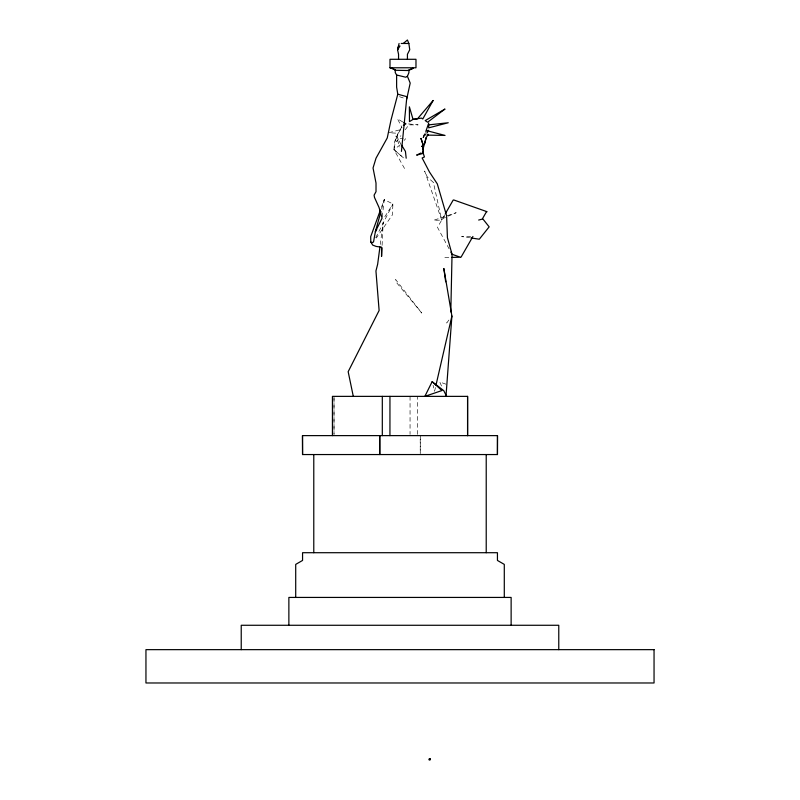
<?xml version="1.0" encoding="UTF-8"?>
<svg xmlns="http://www.w3.org/2000/svg" width="800" height="800" viewBox="0 0 800 800"><rect width="100%" height="100%" fill="white"/><g stroke="black" fill="none" stroke-linecap="round" stroke-linejoin="round"><path stroke-width="0.6" stroke-dasharray="4 3" d="M334.01 396.37L334.01 434.4L334 397.6M417.7 434.4L417.69 396.37M420.3 435.62L420.25 453.36L420.21 436.81M425.9 131.23L425.85 135.08L423.38 137.74M382.09 245.4L383.21 222.18L380.27 244.45M382.22 216.9L384.25 199.63L392.93 203.99L392.38 214.9L376.3 238.03M397.8 134L396.61 141.54L400.92 135.66M435.44 387.55L434.6 391.19L433.06 385.24M381.62 209.1L384.25 199.63L380.87 208.88M423 137.51L425.21 131.93M423.04 137.57L424.95 133.34M375.73 237.7L392.93 203.99L383.18 219.34M444.72 214.81L437.51 227.38L449.14 248.89M401.83 127.1L399.02 131.2L394.51 141.88L393.94 149.62L405.65 170.49M405.24 129.78L408.83 124.88L418.11 124.88L407.76 123.85M423.23 137.7L425.94 134.01M448.92 320.03L446.69 323.02L448.68 320.54M400.31 144.77L393.94 149.62L403.64 158L393.94 149.62L395.93 138.7L403.26 138.68M404.16 140.42L405.7 138.67M444.83 216.52L433.49 220.33L441.7 220.08L443.35 218.29L456.17 212.71L445.96 216.14M444.83 257.58L449.62 257.47M470.66 236.49L461.62 236.59L469.72 237.76M399.49 96.68L404.63 98.44M446.04 384.21L439.8 381.99L442.18 387.52M402.77 121.96L397.48 118.82L401.98 127.59M401 144.19L395.93 135.96L399.87 146.99M410.05 396.37L410.05 434.4M400.66 129.61L398.26 133.3L388.72 132.73L400.66 129.61M433.39 182.45L427.33 176.99L424.63 171.02L441.7 220.08L433.39 182.45M421.73 313L396.81 282.94L395.61 279.51L421.73 313"/><path stroke-width="1.2" d="M332.43 435.62L332.43 396.37L467.58 396.37L467.58 435.62L467.58 396.37M389.94 435.62L389.95 396.37M497.44 454.55L497.48 435.62L302.5 435.62L302.56 454.55L497.44 454.55L497.5 435.62M450.81 311.94L452.04 254.27L447.42 237.67L446.62 215.81L437.31 183.91L429.48 172.03L422.15 158L424.42 156.95L422.66 151.49M381.97 247.85L381.56 256.4L381.56 247.18L376.13 246.42L372.69 245.09L370.78 241.86L370.71 236.63L380.44 210.03M429.78 759.15L429.31 759.49L429.88 759.34M445.68 281.8L443.85 268.5L451.9 316.06L445.98 396.37M401.44 151.4L406.89 96.68L397.79 94.21L396.62 87.08L396.62 75.01L395.26 72.67L395.26 70.27L391.78 67.78M379.94 246.92L377.65 264.24L375.94 270.99L379.12 310.47L348.17 371.7L353.29 396.37M422.72 148.93L423.33 145.4L420.99 138.46L423.33 145.4L423.27 153.38L416.63 155.11L421.01 152.98M406.69 99.14L410.2 83.08L407.41 76.27L408.91 72.68L408.91 70.27L413.13 68.28L407.59 70.51L395.26 70.27M435.99 385.13L451.9 316.06M399.08 43.47L397.56 49.73L398.55 54.28L398.55 59.29M424.42 144.41L426.22 137.52L428.32 134.37M397.79 94.21L391.02 120.01L387.25 137.97L376.01 158.21L373.04 168L376.01 183.04L376.01 191.68L374.1 195.13L374.49 197.45L379.04 207.49L382.08 218.14L375.38 231.62L373.51 242.05L371.62 242.72L370.78 241.86M422.74 150.15L426.22 137.52M380.97 211.47L375.38 231.62L376.68 229.57M429.43 759.17L429.95 759.18M428.76 123L425.9 131.23L428.64 130.31M432.14 381.68L424.85 396.37L441.95 390.55L432.14 381.68L443.74 390.64L446.63 396.37M445.33 213.76L453.19 200.05L453.85 199.99L487.11 211.73M486.45 211.79L482.27 219.09L478.67 220.05M461.05 257.16L472.92 236.47M427.03 133.06L428.22 131.04L445.04 135.42L427.05 135.1M403.29 43.47L407.42 40L408.86 43.47L409.74 49.73L407.43 54.28L407.43 59.29M403.37 125.45L405.94 123.84L403.82 122.58M407.41 76.27L405.77 77.22L396.62 75.01M452.01 257.41L460.4 257.22L452.04 254.27L450.88 252.12M401.19 43.47L408.86 43.47M389.99 67.78L415.98 67.78L415.98 59.29L389.99 59.29L389.99 67.78L395.47 69.86M470.88 237.93L479.3 239.21L489.16 226.86L482.93 219.03M401.64 145.22L405.44 151.4L406.19 158.21M302.5 435.62L302.56 454.55M558.77 649.65L558.77 625.27L241.23 625.27L241.23 649.65M511.13 625.27L511.13 597.43L288.87 597.43L288.87 625.27M504.29 597.43L504.29 564.39L497.44 560.44L497.44 552.71L302.56 552.71L302.56 560.44L295.71 564.39L295.71 597.43M486.22 454.55L486.22 552.71M382.31 396.37L382.31 435.62M313.78 454.55L313.78 552.71M379.79 435.62L379.76 454.55L379.7 435.62M428.73 124.87L428.68 127.85L448.24 122.76L428.73 124.87M398.55 46.22L397.56 49.73L400.02 46.02L398.55 46.22M423.33 145.4L421.88 146.37L423.33 145.4M433.11 100.51L422.79 118.96L421.52 118.1L413.03 119.39L409.48 121.62L409.38 106.83L413.03 119.39L417.48 118.82L433.11 100.51M444.83 109.14L427.6 122.22L425.2 120.59L444.83 109.14M654.05 649.65L145.95 649.65L145.95 682.98L654.05 682.98L654.05 649.65M430.06 758.86L429.18 758.86L429.18 760L430.06 760L430.06 758.86"/></g></svg>
